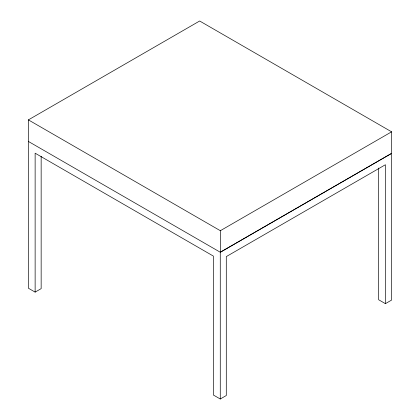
<?xml version="1.0" encoding="UTF-8"?>
<svg xmlns="http://www.w3.org/2000/svg" width="420" height="420" viewBox="0 0 420 420"><rect width="100%" height="100%" fill="white"/><g stroke="black" fill="none" stroke-linecap="round" stroke-linejoin="round"><path stroke-width="0.63" d="M41.155 156.266L41.155 288.64L35.133 292.115L28.392 288.22L28.392 119.884L199.663 21L391.608 131.822L391.54 300.116L385.408 303.655L378.661 299.764L378.661 168.047M28.392 119.884L220.337 230.706L391.608 131.822M28.392 141.446L220.337 252.268L391.608 153.384L220.269 252.226L220.269 399L226.286 395.524L226.286 256.599L385.408 164.734L385.408 303.655M220.269 399L213.386 395.026L213.386 256.1L35.133 153.19L35.133 292.115M220.337 230.706L220.337 252.268"/></g></svg>
